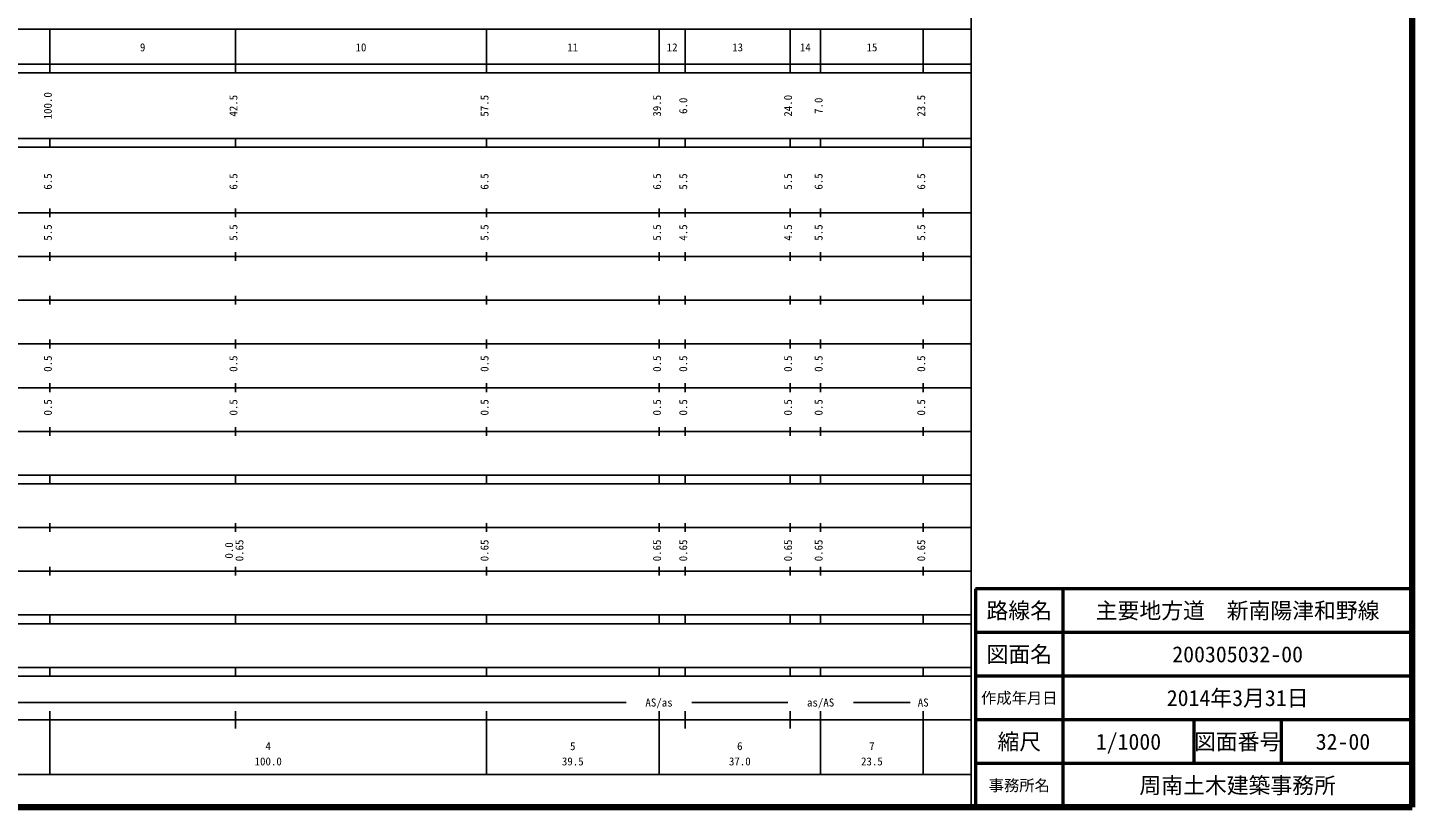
# Model space of a CAD drawing. Units: millimetres on the paper, enlarged 1000 times. Extents: x 40000 to 680000, y 20000 to 380000.
# Drawn here: x 362928 to 680000, y 20000 to 198357 of the extents above; entities that cross this region are included whole.
import ezdxf
from ezdxf.enums import TextEntityAlignment as Align

# ---------------------------------------------------------------- set-up
doc = ezdxf.new("R2010")
doc.units = ezdxf.units.MM
doc.header["$LTSCALE"] = 1000
for name, color, linetype, lineweight in [('M-TTL', 2, 'Continuous', 140), ('M-TTL-BAND', 7, 'Continuous', 25), ('M-TTL-FRAM', 2, 'Continuous', 50), ('M-TTL-LINE', 7, 'Continuous', 50)]:
    doc.layers.add(name, color=color, linetype=linetype, lineweight=lineweight)
doc.layers.add('M-TTL-TXT', color=7, linetype='Continuous')
doc.styles.add('ＭＳ ゴシック', font='')
doc.styles.get('ＭＳ ゴシック').set_extended_font_data('MS Gothic')

msp = doc.modelspace()

# ---------------------------------------------------------------- linework, layer by layer
at = {"layer": 'M-TTL'}
for p, q in [((680000, 20000), (680000, 380000)), ((40000, 20000), (680000, 20000))]:
    msp.add_line(p, q, dxfattribs=at)
at = {"layer": 'M-TTL-BAND'}
for p, q in [((579000, 20000), (579000, 370000)), ((68000, 198000), (579000, 198000)), ((368000, 188000), (368000, 198000)), ((410500, 188000), (410500, 198000)), ((468000, 188000), (468000, 198000)), ((507500, 188000), (507500, 198000)), ((513500, 188000), (513500, 198000)), ((537500, 188000), (537500, 198000)), ((544500, 188000), (544500, 198000)), ((568000, 188000), (568000, 198000)), ((40000, 190000), (579000, 190000)), ((40000, 188000), (579000, 188000)), ((40000, 173000), (579000, 173000)), ((368000, 171000), (368000, 173000)), ((410500, 171000), (410500, 173000)), ((468000, 171000), (468000, 173000)), ((507500, 171000), (507500, 173000)), ((513500, 171000), (513500, 173000)), ((537500, 171000), (537500, 173000)), ((544500, 171000), (544500, 173000)), ((568000, 171000), (568000, 173000)), ((40000, 171000), (579000, 171000)), ((40000, 156000), (579000, 156000)), ((368000, 155000), (368000, 157000)), ((410500, 155000), (410500, 157000)), ((468000, 155000), (468000, 157000)), ((507500, 155000), (507500, 157000)), ((513500, 155000), (513500, 157000)), ((537500, 155000), (537500, 157000)), ((544500, 155000), (544500, 157000)), ((568000, 155000), (568000, 157000)), ((46000, 146000), (579000, 146000)), ((368000, 145000), (368000, 147000)), ((410500, 145000), (410500, 147000)), ((468000, 145000), (468000, 147000)), ((507500, 145000), (507500, 147000)), ((513500, 145000), (513500, 147000)), ((537500, 145000), (537500, 147000)), ((544500, 145000), (544500, 147000)), ((568000, 145000), (568000, 147000)), ((368000, 135000), (368000, 137000)), ((410500, 135000), (410500, 137000)), ((468000, 135000), (468000, 137000)), ((507500, 135000), (507500, 137000)), ((513500, 135000), (513500, 137000)), ((537500, 135000), (537500, 137000)), ((544500, 135000), (544500, 137000)), ((568000, 135000), (568000, 137000)), ((52000, 136000), (579000, 136000)), ((368000, 125000), (368000, 127000)), ((410500, 125000), (410500, 127000)), ((468000, 125000), (468000, 127000)), ((507500, 125000), (507500, 127000)), ((513500, 125000), (513500, 127000)), ((537500, 125000), (537500, 127000)), ((544500, 125000), (544500, 127000)), ((568000, 125000), (568000, 127000)), ((46000, 126000), (579000, 126000)), ((52000, 116000), (579000, 116000)), ((368000, 115000), (368000, 117000)), ((410500, 115000), (410500, 117000)), ((468000, 115000), (468000, 117000)), ((507500, 115000), (507500, 117000)), ((513500, 115000), (513500, 117000)), ((537500, 115000), (537500, 117000)), ((544500, 115000), (544500, 117000)), ((568000, 115000), (568000, 117000)), ((46000, 106000), (579000, 106000)), ((368000, 105000), (368000, 107000)), ((410500, 105000), (410500, 107000)), ((468000, 105000), (468000, 107000)), ((507500, 105000), (507500, 107000)), ((513500, 105000), (513500, 107000)), ((537500, 105000), (537500, 107000)), ((544500, 105000), (544500, 107000)), ((568000, 105000), (568000, 107000)), ((40000, 96000), (579000, 96000)), ((368000, 94000), (368000, 96000)), ((410500, 94000), (410500, 96000)), ((468000, 94000), (468000, 96000)), ((507500, 94000), (507500, 96000)), ((513500, 94000), (513500, 96000)), ((537500, 94000), (537500, 96000)), ((544500, 94000), (544500, 96000)), ((568000, 94000), (568000, 96000)), ((40000, 94000), (579000, 94000)), ((49000, 84000), (579000, 84000)), ((368000, 83000), (368000, 85000)), ((410500, 83000), (410500, 85000)), ((468000, 83000), (468000, 85000)), ((507500, 83000), (507500, 85000)), ((513500, 83000), (513500, 85000)), ((537500, 83000), (537500, 85000)), ((544500, 83000), (544500, 85000)), ((568000, 83000), (568000, 85000)), ((40000, 74000), (579000, 74000)), ((368000, 73000), (368000, 75000)), ((410500, 73000), (410500, 75000)), ((468000, 73000), (468000, 75000)), ((507500, 73000), (507500, 75000)), ((513500, 73000), (513500, 75000)), ((537500, 73000), (537500, 75000)), ((544500, 73000), (544500, 75000)), ((568000, 73000), (568000, 75000)), ((40000, 64000), (579000, 64000)), ((368000, 62000), (368000, 64000)), ((410500, 62000), (410500, 64000)), ((468000, 62000), (468000, 64000)), ((507500, 62000), (507500, 64000)), ((513500, 62000), (513500, 64000)), ((537500, 62000), (537500, 64000)), ((544500, 62000), (544500, 64000)), ((568000, 62000), (568000, 64000)), ((40000, 62000), (579000, 62000)), ((40000, 52000), (579000, 52000)), ((368000, 50000), (368000, 52000)), ((410500, 50000), (410500, 52000)), ((468000, 50000), (468000, 52000)), ((507500, 50000), (507500, 52000)), ((513500, 50000), (513500, 52000)), ((537500, 50000), (537500, 52000)), ((544500, 50000), (544500, 52000)), ((568000, 50000), (568000, 52000)), ((40000, 50000), (579000, 50000)), ((71000, 44000), (500000, 44000)), ((368000, 27500), (368000, 42000)), ((410500, 38000), (410500, 42000)), ((468000, 27500), (468000, 42000)), ((507500, 27500), (507500, 42000)), ((513500, 38000), (513500, 42000)), ((515000, 44000), (537000, 44000)), ((537500, 38000), (537500, 42000)), ((544500, 27500), (544500, 42000)), ((552000, 44000), (565000, 44000)), ((568000, 27500), (568000, 42000)), ((40000, 40000), (579000, 40000)), ((68000, 27500), (579000, 27500))]:
    msp.add_line(p, q, dxfattribs=at)
at = {"layer": 'M-TTL-FRAM'}
for p, q in [((680000, 70000), (580000, 70000)), ((580000, 70000), (580000, 20000))]:
    msp.add_line(p, q, dxfattribs=at)
at = {"layer": 'M-TTL-LINE'}
for p, q in [((600000, 70000), (600000, 20000)), ((680000, 60000), (580000, 60000)), ((680000, 50000), (580000, 50000)), ((680000, 40000), (580000, 40000)), ((630000, 40000), (630000, 30000)), ((650000, 40000), (650000, 30000)), ((680000, 30000), (580000, 30000))]:
    msp.add_line(p, q, dxfattribs=at)

# ---------------------------------------------------------------- texts
at = {"layer": 'M-TTL-BAND', "style": 'ＭＳ ゴシック'}
for s, p in [('9', (389250, 192405)), ('10', (439250, 192405)), ('11', (487750, 192405)), ('12', (510500, 192405)), ('13', (525500, 192405)), ('14', (541000, 192405)), ('15', (556250, 192405)), ('AS/as', (507500, 42500)), ('as/AS', (544500, 42500)), ('AS', (568000, 42500)), ('6', (526000, 32523)), ('4', (418000, 32523)), ('5', (487750, 32523)), ('7', (556250, 32523)), ('100.0', (418000, 29033)), ('39.5', (487750, 29033)), ('37.0', (526000, 29033)), ('23.5', (556250, 29033))]:
    msp.add_text(s, height=1833, dxfattribs=at).set_placement(p, align=Align.BOTTOM_CENTER)
for s, p in [('100.0', (369000, 180500)), ('42.5', (411500, 180500)), ('57.5', (469000, 180500)), ('39.5', (508500, 180500)), ('6.0', (514500, 180500)), ('24.0', (538500, 180500)), ('7.0', (545500, 180500)), ('23.5', (569000, 180500)), ('6.5', (369000, 163174)), ('6.5', (411500, 163174)), ('6.5', (469000, 163174)), ('6.5', (508500, 163174)), ('5.5', (514500, 163174)), ('5.5', (538500, 163174)), ('6.5', (545500, 163174)), ('6.5', (569000, 163174)), ('5.5', (369000, 151500)), ('5.5', (411500, 151500)), ('5.5', (469000, 151500)), ('5.5', (508500, 151500)), ('4.5', (514500, 151500)), ('4.5', (538500, 151500)), ('5.5', (545500, 151500)), ('5.5', (569000, 151500)), ('0.5', (369000, 121500)), ('0.5', (411500, 121500)), ('0.5', (469000, 121500)), ('0.5', (508500, 121500)), ('0.5', (514500, 121500)), ('0.5', (538500, 121500)), ('0.5', (545500, 121500)), ('0.5', (569000, 121500)), ('0.5', (369000, 111500)), ('0.5', (411500, 111500)), ('0.5', (469000, 111500)), ('0.5', (508500, 111500)), ('0.5', (514500, 111500)), ('0.5', (538500, 111500)), ('0.5', (545500, 111500)), ('0.5', (569000, 111500)), ('0.0', (410500, 78764)), ('0.65', (412870, 78764)), ('0.65', (469000, 78764)), ('0.65', (508500, 78764)), ('0.65', (514500, 78764)), ('0.65', (538500, 78764)), ('0.65', (545500, 78764)), ('0.65', (569000, 78764))]:
    msp.add_text(s, height=1833, rotation=90, dxfattribs=at).set_placement(p, align=Align.BOTTOM_CENTER)
at = {"layer": 'M-TTL-TXT', "style": 'ＭＳ ゴシック'}
for s, height, p in [('路線名', 3666, (590000, 65000)), ('路線名', 3666, (590000, 65000)), ('主要地方道\u3000新南陽津和野線', 3666, (640000, 65000)), ('図面名', 3666, (590000, 55000)), ('図面名', 3666, (590000, 55000)), ('200305032-00', 3666, (640000, 55000)), ('作成年月日', 2566, (590000, 45000)), ('作成年月日', 2566, (590000, 45000)), ('2014年3月31日', 3666, (640000, 45000)), ('縮尺', 3666, (590000, 35000)), ('縮尺', 3666, (590000, 35000)), ('1/1000', 3666, (615000, 35000)), ('図面番号', 3666, (640000, 35000)), ('図面番号', 3666, (640000, 35000)), ('32-00', 3666, (664125, 35000)), ('事務所名', 2566, (590000, 25000)), ('事務所名', 2566, (590000, 25000)), ('周南土木建築事務所', 3666, (640000, 25000))]:
    msp.add_text(s, height=height, dxfattribs=at).set_placement(p, align=Align.MIDDLE_CENTER)

doc.saveas('drawing.dxf')
